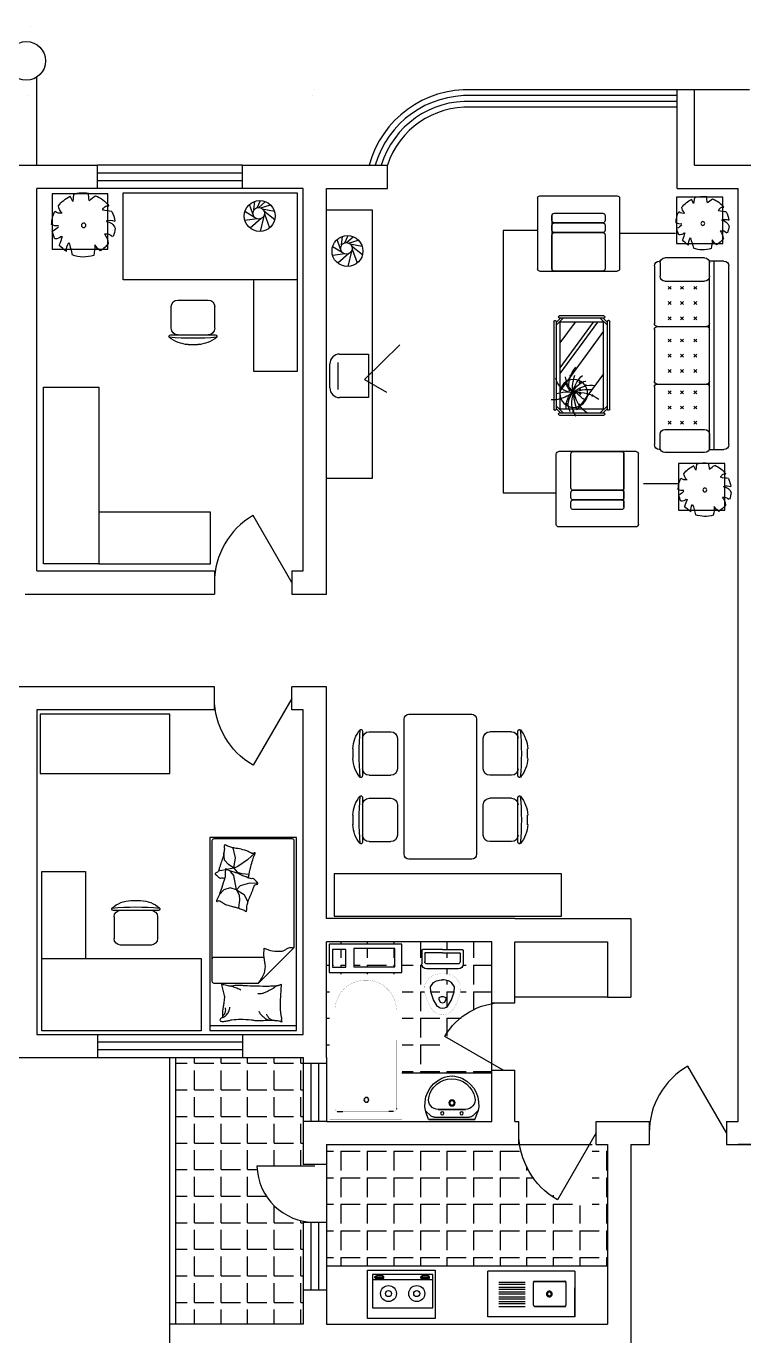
# Model space of a CAD drawing. Header units: millimetres. Extents: x 1155 to 52400, y 456 to 37454.
# Drawn here: x 8967 to 16395, y 23736 to 37295 of the extents above; entities that cross this region are included whole.
import ezdxf
from ezdxf.enums import TextEntityAlignment as Align

# ---------------------------------------------------------------- set-up
doc = ezdxf.new("R2010")
doc.units = ezdxf.units.MM
doc.linetypes.add('HIDDEN', pattern=[7.5, 5, -2.5])
for name, color, linetype in [('PUB_WINDW', 7, 'Continuous'), ('TOTHER', 7, 'Continuous'), ('WALL', 255, 'Continuous'), ('WINDOW', 2, 'Continuous')]:
    doc.layers.add(name, color=color, linetype=linetype)
doc.styles.add('DIM_FONT', font='SIMPLEX', dxfattribs={"width": 0.8})
doc.styles.add('SIMPLEX', font='SIMPLEX.SHX')
doc.styles.get("Standard").update_dxf_attribs({"font": 'arial.ttf'})

# ---------------------------------------------------------------- blocks, each defined once
blk = doc.blocks.new('M_C56KIS')
for p, q in [((62, 318), (72, 242)), ((72, 242), (101, 299)), ((101, 299), (101, 299))]:
    blk.add_line(p, q)
blk.add_lwpolyline([(294, 325), (294, -275), (-306, -275), (-306, 325)], close=True)
blk.add_circle((-46, -16), 24.7)
for centre, radius, start, end in [((-46, -12), 340, 112.0103, 142.6392), ((-371, -22), 380, 45.9782, 58.5315), ((-666, 365), 570, 348.5728, 356.6649), ((-46, -12), 348, 72.0426, 98.475), ((-46, -12), 341, 37.2751, 64.8245), ((-402, 850), 718, 274.1465, 282.1238), ((-307, 139), 56.5, 8.941, 100.0107), ((82, 215), 145, 319.7203, 351.7151), ((-277, -88), 115, 97.3912, 159.6952), ((-332, -105), 143, 71.8009, 110.5991), ((-46, -12), 338, 154.3498, 173.0356), ((207, 198), 84.2, 254.8555, 310.96), ((-46, -12), 345, 0.5321, 25.5856), ((-46, -12), 342, 185.9236, 201.5277), ((-287, -214), 106, 81.8314, 131.8278), ((-119, -230), 194, 141.6582, 174.3093), ((1199, 167), 1058, 196.6397, 201.9099), ((262, -63), 99.6, 227.0454, 270.9651), ((241, 102), 125, 263.2775, 297.8128), ((333, 45), 131, 215.3868, 249.7411), ((-46, -12), 344, 334.0767, 348.9021), ((-46, -12), 333, 216.594, 237.4464), ((-456, -26), 353, 310.8536, 325.193), ((259, -243), 425, 177.9455, 193.2146), ((1320, -611), 1274, 161.2865, 167.5451), ((-13, -284), 151, 354.7323, 32.8544), ((-46, -12), 339, 302.6098, 320.6752), ((-46, -12), 346, 251.5307, 290.63)]:
    blk.add_arc(centre, radius, start, end)
at = {"style": 'DIM_FONT', "width": 0.8, "flags": 9}
for tag in ['XSIZE', 'YSIZE']:
    blk.add_attdef(tag, (0, 0), '', height=0.5, dxfattribs=at)
blk = doc.blocks.new('M_C36OAK')
for p, q in [((-447, 1650), (-447, 750)), ((3, 1650), (-447, 1650)), ((3, 750), (3, 1650)), ((-1199, 1247), (-739, 1247)), ((-1019, 1347), (-920, 1347)), ((-1194, 1180), (-1194, 955)), ((-744, 1180), (-744, 955)), ((-1127, 887), (-812, 887)), ((-1647, 750), (-1647, 0)), ((3, 750), (-1647, 750)), ((3, 0), (3, 750)), ((-1647, 0), (3, 0))]:
    blk.add_line(p, q)
for centre, radius, start, end in [((-1208, 1263), 10, 130.7265, 202.67), ((-1199, 1267), 20, 202.67, 270), ((-1009, 1032), 316, 91.7651, 130.7265), ((-969, -1431), 2713, 84.8023, 95.1977), ((-1127, 1180), 67.5, 90, 180), ((-929, 1032), 316, 49.2735, 88.2349), ((-812, 1180), 67.5, 0, 90), ((-739, 1267), 20, 270, 337.33), ((-730, 1263), 10, 337.33, 49.2735), ((-1127, 955), 67.5, 180, 270), ((-812, 955), 67.5, 270, 0)]:
    blk.add_arc(centre, radius, start, end)
at = {"width": 0.8, "flags": 9}
for tag in ['XSIZE', 'YSIZE']:
    blk.add_attdef(tag, (0, 0), '', height=0.5, dxfattribs=at)
blk = doc.blocks.new('M_C55HKH')
for p, q in [((0, -52), (900, -52)), ((26, -509), (26, -1968)), ((503, -489), (46, -489)), ((503, -489), (872, -858)), ((46, -761), (564, -761)), ((872, -1968), (872, -858)), ((299, -1273), (295, -1270)), ((307, -1352), (299, -1273)), ((305, -1407), (307, -1352)), ((357, -1410), (393, -1337)), ((393, -1337), (392, -1318)), ((146, -1456), (100, -1409)), ((211, -1478), (146, -1456)), ((278, -1459), (211, -1478)), ((278, -1459), (251, -1606)), ((278, -1459), (305, -1407)), ((278, -1459), (357, -1410)), ((317, -1498), (278, -1459)), ((251, -1606), (219, -1643)), ((412, -1527), (317, -1498)), ((333, -1628), (405, -1618)), ((495, -1523), (412, -1527)), ((163, -1664), (89, -1649)), ((196, -1718), (154, -1766)), ((249, -1682), (175, -1667)), ((249, -1682), (196, -1718)), ((219, -1643), (211, -1652)), ((249, -1682), (286, -1639)), ((249, -1682), (266, -1787)), ((292, -1700), (249, -1682)), ((286, -1639), (333, -1628)), ((391, -1769), (292, -1700)), ((154, -1766), (147, -1841)), ((266, -1787), (243, -1892)), ((469, -1839), (391, -1769)), ((46, -1988), (852, -1988))]:
    blk.add_line(p, q)
blk.add_lwpolyline([(0, -2000), (0, 0), (900, 0), (900, -2000)], close=True)
for points in [[(135, -134, -0.263368), (107, -115, -0.494818), (116, -96, -0.049225), (134, -94, -0.036831), (158, -96, -0.031893), (196, -104, 0.035782), (230, -111, 0.032941), (319, -117, 0.026564), (430, -111, 0.017905), (468, -106, -0.033397), (488, -104, -0.03204), (525, -104, 0.018442), (590, -107, 0.010837), (654, -107, 0.014624), (702, -104, 0.111249), (725, -96, -0.153708), (742, -92, -0.076444), (749, -94, -0.215512), (751, -96, -0.585858), (748, -99, 0.363489), (744, -102, 0.191716), (743, -113, -0.129675), (745, -130, -0.01735), (742, -147, 0.019326), (740, -162, 0.018818), (733, -230, 0.021828), (732, -289, 0.006204), (734, -323, 0.001963), (740, -430, 0.028341), (744, -466, -0.117014), (744, -475, -0.36606), (742, -476, -0.03973), (728, -473, -0.048309), (715, -468, 0.062981), (704, -464, 0.04058), (681, -461, 0.014345), (614, -458, 0.005484), (488, -459, 0.007153), (392, -462, 0.008762), (350, -465, -0.008153), (304, -468, -0.06251), (247, -463, 0.078669), (201, -461, 0.047825), (179, -466, -0.034494), (148, -473, -0.023571), (123, -476, -0.510228), (122, -475), (129, -445), (150, -363, 0.073041), (152, -343, 0.023305), (146, -282, 0.018299), (142, -259, -0.01097), (135, -221, -0.042281), (132, -187, -0.027201), (135, -133)], [(135, -134, -0.077379), (170, -159, -0.077379), (195, -194, -0.047525), (205, -218, -0.047525), (210, -244)], [(609, -107, 0.027842), (585, -118, 0.048685), (573, -126, 0.023666), (545, -150, 0.031223), (526, -171, 0.046801), (521, -179, 0.023191), (513, -196)], [(691, -102, 0.088153), (656, -105, 0.088153), (625, -120, 0.077547), (604, -142, 0.077547), (590, -169)], [(133, -150, -0.05369), (148, -163, -0.070312), (156, -175, -0.015448), (159, -183, -0.013244), (163, -194, -0.082127), (166, -212, -0.064164), (163, -235)], [(695, -462, 0.016108), (656, -436, 0.024599), (629, -421, 0.009477), (580, -397, 0.015937), (550, -385, 0.072521), (534, -381, 0.033339), (498, -381)], [(225, -460, 0.009729), (253, -451, 0.009729), (280, -441, 0.007971), (301, -432, 0.007971), (323, -423)], [(503, -489, -0.085272), (566, -599, -0.124044), (575, -686), (562, -782), (563, -854)], [(563, -854, -0.027362), (602, -838, -0.040834), (629, -830, -0.038441), (717, -821, -0.076528), (761, -826, -0.103649), (788, -840, 0.093398), (818, -857, 0.072727), (841, -861, 0.052315), (872, -858)], [(400, -1581, 0.025626), (402, -1591, 0.0108), (426, -1697, 0.00456), (445, -1769, 0.01125), (454, -1797, 0.069394), (462, -1813, -0.079756), (468, -1827, -0.106399), (469, -1839, -0.328642), (466, -1842, -0.299547), (461, -1840, 0.189917), (454, -1835, 0.033518), (446, -1833, 0.075627), (442, -1833, 0.053489), (436, -1835, 0.017838), (418, -1843, 0.038394), (397, -1855, -0.059529), (384, -1862, -0.035943), (362, -1869, -0.011245), (291, -1884, -0.006203), (259, -1889, 0.010783), (241, -1893, 0.019485), (230, -1895, 0.005062), (188, -1908, 0.101392), (167, -1919, -0.223768), (156, -1922, -0.25558), (153, -1920, -0.081563), (150, -1907, -0.071805), (151, -1893, 0.069985), (152, -1879, 0.03546), (145, -1831, 0.029432), (130, -1774, 0.001554), (121, -1746, -0.00152), (112, -1718, -0.004735), (102, -1689, 0.00382), (91, -1653, 0.296001), (66, -1634, -0.649774), (61, -1616, -0.02319), (65, -1613, 0.0288), (68, -1610, 0.005727), (73, -1605, -0.004358), (80, -1599, -0.027528), (94, -1586, -0.046214), (104, -1580, -0.194121), (117, -1579, 0.133719), (137, -1580, 0.005779), (155, -1575, 0.008882)]]:
    blk.add_lwpolyline(points, format="xyb")
blk.add_lwpolyline([(345, -1251, 0.101392), (366, -1238, -0.223768), (377, -1234, -0.25558), (380, -1236, -0.081563), (384, -1249, -0.071805), (384, -1263, 0.069985), (384, -1277, 0.03546), (394, -1324, 0.029432), (414, -1380, 0.001554), (425, -1407, -0.00152), (437, -1434, -0.004735), (448, -1462, 0.00382), (462, -1497, 0.296001), (488, -1515, -0.649774), (495, -1532, -0.02319), (491, -1536, 0.0288), (488, -1539, 0.005727), (484, -1544, -0.004358), (478, -1551, -0.027528), (464, -1564, -0.046214), (455, -1571, -0.194121), (442, -1573, 0.133719), (422, -1574, 0.011505), (387, -1586, 0.008882), (343, -1604, 0.012426), (286, -1629, -0.033612), (264, -1637), (218, -1652), (182, -1663, 0.224341), (170, -1674, -0.722772), (163, -1673, -0.103513), (163, -1670, 0.053465), (163, -1664, 0.030109), (161, -1646, -0.031436), (159, -1628, -0.05324), (160, -1616, 0.05518), (161, -1604, 0.056271), (157, -1583, 0.0108), (124, -1480, 0.00456), (100, -1409, 0.01125), (89, -1381, 0.069394), (80, -1366, -0.079756), (73, -1353, -0.106399), (71, -1341, -0.328642), (74, -1338, -0.299547), (79, -1340, 0.189917), (86, -1344, 0.033518), (94, -1345, 0.075627), (98, -1345, 0.053489), (104, -1343, 0.017838), (122, -1333, 0.038394), (141, -1319, -0.059529), (154, -1311, -0.035943), (175, -1303, -0.011245), (245, -1283, -0.006203), (276, -1275, 0.010783), (295, -1270, 0.019485), (305, -1266, 0.005062)], format="xyb", close=True)
for centre, start, end in [((46, -509), 90, 180), ((46, -741), 180, 270), ((46, -1968), 180, 270), ((852, -1968), 270, 0)]:
    blk.add_arc(centre, 20, start, end)
at = {"style": 'DIM_FONT', "width": 0.8, "flags": 9}
for tag in ['XSIZE', 'YSIZE']:
    blk.add_attdef(tag, (0, 0), '', height=0.5, dxfattribs=at)
blk = doc.blocks.new('M_E19')
for p, q in [((-323, -113), (-323, -456)), ((299, -113), (-323, -113)), ((299, -456), (299, -113)), ((-323, -400), (299, -400)), ((-323, -456), (299, -456)), ((-291, -422), (-291, -434)), ((-216, -432), (-280, -432)), ((-280, -432), (-280, -448)), ((-280, -448), (-216, -448)), ((-216, -448), (-216, -432)), ((-199, -423), (-199, -434)), ((182, -422), (182, -434)), ((193, -432), (193, -448)), ((257, -432), (193, -432)), ((193, -448), (257, -448)), ((257, -448), (257, -432)), ((274, -423), (274, -434))]:
    blk.add_line(p, q)
for points in [[(-199, -423, 0.259034), (-201, -420, 0.076276), (-213, -415, 0.036515), (-226, -412, 0.026615), (-245, -411, 0.026615), (-264, -412, 0.036515), (-277, -415, 0.076276), (-289, -420, 0.259034), (-291, -423, 0.078462), (-291, -424, 0.056762)], [(-199, -434, 0.259034), (-201, -430, 0.076276), (-213, -425, 0.036515), (-226, -423, 0.026615), (-245, -422, 0.026615), (-264, -423, 0.036515), (-277, -425, 0.076276), (-289, -430, 0.259034), (-291, -434, 0.259034), (-289, -437, 0.056762), (-280, -441, 0.036515)], [(-216, -443, 0.008736), (-213, -442, 0.076276), (-201, -437, 0.259034), (-199, -434, 0.259034)], [(274, -423, 0.259034), (272, -420, 0.076276), (260, -415, 0.036515), (247, -412, 0.026615), (228, -411, 0.026615), (209, -412, 0.036515), (196, -415, 0.076276), (184, -420, 0.259034), (182, -423, 0.078462), (182, -424, 0.056762)], [(274, -434, 0.259034), (272, -430, 0.076276), (260, -425, 0.036515), (247, -423, 0.026615), (228, -422, 0.026615), (209, -423, 0.036515), (196, -425, 0.076276), (184, -430, 0.259034), (182, -434, 0.259034), (184, -437, 0.056762), (193, -441, 0.036515)], [(257, -443, 0.008736), (260, -442, 0.076276), (272, -437, 0.259034), (274, -434, 0.259034)]]:
    blk.add_lwpolyline(points, format="xyb")
at = {"layer": 'TOTHER', "linetype": 'Continuous'}
for p, q in [((-350, 0), (350, 0)), ((-350, -500), (-350, 0)), ((350, 0), (350, -500)), ((350, -500), (-350, -500))]:
    blk.add_line(p, q, dxfattribs=at)
for centre, radius in [((-158, -259), 82.5), ((-158, -259), 31.6), ((134, -259), 82.5), ((134, -259), 31.6)]:
    blk.add_circle(centre, radius, dxfattribs=at)
at = {"width": 0.8, "flags": 9}
for tag in ['XSIZE', 'YSIZE']:
    blk.add_attdef(tag, (0, 0), '', height=0.5, dxfattribs=at)
blk = doc.blocks.new('M_A2ZXL')
blk.add_line((-0.472, 0), (-0.472, -1))
blk.add_arc((-0.5, 0), 1, 271.6231, 0)
blk = doc.blocks.new('_WBLK')
for p, q in [((-0.5, 0.5), (0.5, 0.5)), ((0.5, 0.1667), (-0.5, 0.1667)), ((0.5, -0.1667), (-0.5, -0.1667)), ((-0.5, -0.5), (0.5, -0.5))]:
    blk.add_line(p, q)
at = {"style": 'SIMPLEX', "flags": 9}
blk.add_attdef('A', text='', height=1, dxfattribs=at).set_placement((0, 1.5), align=Align.MIDDLE)
blk = doc.blocks.new('M_E4')
for p, q in [((670, -80), (670, -137)), ((670, -86), (670, -97)), ((670, -663), (670, -614))]:
    blk.add_line(p, q)
at = {"const_width": 1.5}
for points in [[(-750, -750), (-750, 0)], [(-750, 0), (750, 0)], [(750, 0), (750, -750)], [(608, -56), (640, -56)], [(670, -90), (670, -656)], [(670, -663), (670, -655)], [(750, -750), (-750, -750)]]:
    blk.add_lwpolyline(points, dxfattribs=at)
for points in [[(-399, -56, 0.930688), (-388, -693, 0.930688)], [(670, -86, 0.414214), (640, -56, 0.414214)], [(670, -90, 0.041784), (670, -85, 0.412615)], [(640, -693, 0.414214), (670, -663, 0.414214)]]:
    blk.add_lwpolyline(points, format="xyb", dxfattribs=at)
at = {"const_width": 1.5, "flags": 128}
for points in [[(-399, -56), (608, -56)], [(-399, -694), (645, -692)]]:
    blk.add_lwpolyline(points, dxfattribs=at)
for radius in [25, 23]:
    blk.add_circle((550, -381), radius)
blk.add_arc((640, -663), 30, 270, 280.176)
at = {"width": 0.8, "flags": 9}
for tag in ['XSIZE', 'YSIZE']:
    blk.add_attdef(tag, (0, 0), '', height=0.5, dxfattribs=at)
blk = doc.blocks.new('_DBLK')
blk.add_line((-0.5, 0), (0, -0.866))
blk.add_arc((-0.5, 0), 1, 300, 0)
at = {"style": 'SIMPLEX', "flags": 9}
blk.add_attdef('A', text='', height=1, dxfattribs=at).set_placement((0, 1.5), align=Align.MIDDLE)
blk = doc.blocks.new('M_E6')
for p, q in [((240, 0), (-240, 0)), ((-237, 0), (239, 0)), ((240, 0), (270, -79)), ((-213, -36), (-271, -91)), ((-240, 0), (-270, -79)), ((-179, -23), (181, -23)), ((141, -105), (-141, -105)), ((-141, -105), (141, -105)), ((217, -37), (274, -95))]:
    blk.add_line(p, q)
for centre, radius in [((-99, -65), 16.3), ((101, -65), 16.3), ((2, -172), 31.6), ((2, -172), 23)]:
    blk.add_circle(centre, radius)
for centre, radius, start, end in [((28, -152), 307, 166.1751, 244.7296), ((-141, -205), 100, 90, 190.5602), ((-179, -73), 50, 90, 133.181), ((-28, -152), 307, 297.0639, 13.8249), ((141, -205), 100, 349.4398, 90), ((181, -73), 50, 44.5607, 90), ((0, -179), 243, 190.5602, 349.4398), ((0, -201), 250, 245.8071, 296.4628), ((28, -152), 307, 266.589, 266.5936)]:
    blk.add_arc(centre, radius, start, end)
at = {"width": 0.8, "flags": 9}
for tag in ['XSIZE', 'YSIZE']:
    blk.add_attdef(tag, (0, 0), '', height=0.5, dxfattribs=at)
blk = doc.blocks.new('M_E16')
for p, q in [((-359, -351), (-359, -119)), ((-347, -107), (-34, -107)), ((-22, -119), (-22, -351)), ((63, -103), (336, -103)), ((63, -132), (336, -132)), ((63, -153), (336, -153)), ((63, -182), (336, -182)), ((63, -203), (336, -203)), ((63, -232), (336, -232)), ((63, -253), (336, -253)), ((-34, -363), (-347, -363)), ((63, -282), (336, -282)), ((63, -303), (336, -303)), ((63, -332), (336, -332)), ((63, -353), (336, -353))]:
    blk.add_line(p, q)
for points, const_width in [([(-353, -95), (-370, -113)], 1.91), ([(-370, -357), (-370, -113)], 2), ([(-353, -95), (-28, -95)], 1.8), ([(-10, -113), (-28, -95)], 1.91), ([(-10, -113), (-10, -357)], 2), ([(-370, -357), (-353, -375)], 1.91), ([(-28, -375), (-353, -375)], 1.8), ([(-28, -375), (-10, -357)], 1.91)]:
    blk.add_lwpolyline(points, dxfattribs=dict(const_width=const_width))
for points in [[(-347, -107), (-351, -108), (-354, -110), (-357, -113), (-358, -117), (-359, -119)], [(-22, -119), (-23, -115), (-25, -111), (-28, -109), (-32, -107), (-34, -107)], [(-216, -235), (-215, -245), (-209, -255), (-202, -261), (-192, -265), (-182, -265), (-172, -261), (-164, -255), (-159, -245), (-157, -235), (-159, -225), (-164, -215), (-172, -209), (-182, -205), (-192, -205), (-202, -209), (-209, -215), (-215, -225), (-216, -235)], [(-206, -235), (-205, -242), (-201, -248), (-196, -252), (-190, -254), (-183, -254), (-177, -252), (-172, -248), (-169, -242), (-168, -235), (-169, -228), (-172, -222), (-177, -218), (-183, -215), (-190, -215), (-196, -218), (-201, -222), (-205, -228), (-206, -235)], [(-359, -351), (-358, -355), (-356, -358), (-353, -361), (-349, -363), (-347, -363)], [(-34, -363), (-30, -362), (-26, -360), (-24, -357), (-22, -353), (-22, -351)]]:
    blk.add_lwpolyline(points)
at = {"layer": 'TOTHER', "linetype": 'Continuous'}
for p, q in [((-450, 0), (450, 0)), ((-450, -471), (-450, 0)), ((450, 0), (450, -471)), ((-450, -471), (450, -471))]:
    blk.add_line(p, q, dxfattribs=at)
at = {"layer": 'TOTHER', "linetype": 'HIDDEN'}
blk.add_line((-450, 0), (-450, -300), dxfattribs=at)
at = {"width": 0.8, "flags": 9}
for tag in ['XSIZE', 'YSIZE']:
    blk.add_attdef(tag, (0, 0), '', height=0.5, dxfattribs=at)
blk = doc.blocks.new('M_E7')
for p, q in [((-201, 62), (-201, -265)), ((-10, 112), (-151, 112)), ((-150, 61), (-150, -264)), ((-41, 81), (-130, 81)), ((-36, -102), (-36, 76)), ((0, -102), (0, 102)), ((-36, -102), (-36, -279)), ((0, -102), (0, -305)), ((-10, -315), (-151, -315)), ((-41, -284), (-130, -284))]:
    blk.add_line(p, q)
at = {"const_width": 1}
for points in [[(-651, -24), (-637, -1), (-550, 51), (-451, 83), (-371, 88), (-294, 37), (-262, -18), (-252, -84), (-252, -102)], [(-651, -180), (-637, -202), (-550, -254), (-451, -287), (-371, -292), (-294, -240), (-262, -186), (-252, -119), (-252, -102)]]:
    blk.add_lwpolyline(points, dxfattribs=at)
for points in [[(-597, -59), (-590, -49), (-523, -9), (-438, 19), (-389, 22), (-343, -9), (-325, -40), (-317, -89), (-317, -102)], [(-596, -145), (-590, -154), (-523, -194), (-438, -222), (-389, -225), (-343, -194), (-325, -164), (-317, -114), (-317, -102)]]:
    blk.add_lwpolyline(points)
blk.add_lwpolyline([(-644, -15, 0.39866), (-643, -191, 0.39866)], format="xyb", dxfattribs=at)
for centre, radius, start, end in [((-151, 62), 50, 90, 180), ((-130, 61), 20, 90, 180), ((-41, 76), 5, 0, 90), ((-10, 102), 10, 0, 90), ((-551, -102), 62.6, 137.0381, 223.979), ((-511, -114), 47.8, 77.2641, 164.6652), ((-511, -89), 47.8, 195.3348, 282.7359), ((-541, -103), 54.1, 1.1332, 40.3816), ((-541, -101), 54.1, 319.6184, 358.8668), ((-151, -265), 50, 180, 270), ((-130, -264), 20, 180, 270), ((-41, -279), 5, 270, 0), ((-10, -305), 10, 270, 0)]:
    blk.add_arc(centre, radius, start, end)
at = {"width": 0.8, "flags": 9}
for tag in ['XSIZE', 'YSIZE']:
    blk.add_attdef(tag, (0, 0), '', height=0.5, dxfattribs=at)
blk = doc.blocks.new('M_C46QQU')
for p, q in [((-975, 711), (-975, 720)), ((-958, 711), (-818, 711)), ((-925, 770), (-327, 770)), ((-298, 740), (-298, 230)), ((-269, 770), (269, 770)), ((298, 740), (298, 230)), ((327, 770), (925, 770)), ((958, 711), (818, 711)), ((975, 711), (975, 720)), ((-1008, 250), (-1008, 661)), ((-768, 661), (-768, 250)), ((-713, 627), (-683, 597)), ((-683, 627), (-713, 597)), ((-556, 627), (-526, 597)), ((-526, 627), (-556, 597)), ((-398, 627), (-368, 597)), ((-368, 627), (-398, 597)), ((-138, 627), (-168, 597)), ((-168, 627), (-138, 597)), ((20, 627), (-11, 597)), ((-11, 627), (20, 597)), ((177, 627), (147, 597)), ((147, 627), (177, 597)), ((368, 627), (398, 597)), ((398, 627), (368, 597)), ((526, 627), (556, 597)), ((556, 627), (526, 597)), ((683, 627), (713, 597)), ((713, 627), (683, 597)), ((768, 661), (768, 250)), ((1008, 250), (1008, 661)), ((-713, 500), (-683, 469)), ((-683, 500), (-713, 469)), ((-556, 500), (-526, 469)), ((-526, 500), (-556, 469)), ((-398, 500), (-368, 469)), ((-368, 500), (-398, 469)), ((-138, 500), (-168, 469)), ((-168, 500), (-138, 469)), ((20, 500), (-11, 469)), ((-11, 500), (20, 469)), ((177, 500), (147, 469)), ((147, 500), (177, 469)), ((368, 500), (398, 469)), ((398, 500), (368, 469)), ((526, 500), (556, 469)), ((556, 500), (526, 469)), ((683, 500), (713, 469)), ((713, 500), (683, 469)), ((-713, 363), (-683, 332)), ((-683, 363), (-713, 332)), ((-526, 363), (-556, 332)), ((-556, 363), (-526, 332)), ((-398, 363), (-368, 332)), ((-368, 363), (-398, 332)), ((-138, 363), (-168, 332)), ((-168, 363), (-138, 332)), ((-11, 363), (20, 332)), ((20, 363), (-11, 332)), ((177, 363), (147, 332)), ((147, 363), (177, 332)), ((368, 363), (398, 332)), ((398, 363), (368, 332)), ((556, 363), (526, 332)), ((526, 363), (556, 332)), ((683, 363), (713, 332)), ((713, 363), (683, 332)), ((-975, 50), (-975, 203)), ((975, 200), (-975, 200)), ((975, 150), (-975, 150)), ((-818, 200), (-958, 200)), ((818, 200), (958, 200)), ((975, 200), (975, 50)), ((925, 0), (-925, 0))]:
    blk.add_line(p, q)
for centre, radius, start, end in [((-958, 661), 50, 90, 180), ((-925, 720), 50, 90, 180), ((-818, 661), 50, 0, 90), ((-328, 740), 30, 360, 90), ((-268, 740), 30, 90, 180), ((268, 740), 30, 0, 90), ((328, 740), 30, 90, 180), ((818, 661), 50, 90, 180), ((925, 720), 50, 360, 90), ((958, 661), 50, 0, 90), ((-958, 250), 50, 180, 270), ((-818, 250), 50, 270, 0), ((-328, 230), 30, 270, 0), ((-268, 230), 30, 180, 270), ((268, 230), 30, 270, 360), ((328, 230), 30, 180, 270), ((818, 250), 50, 180, 270), ((958, 250), 50, 270, 0), ((-925, 50), 50, 180, 270), ((925, 50), 50, 270, 0)]:
    blk.add_arc(centre, radius, start, end)
at = {"style": 'DIM_FONT', "width": 0.8, "flags": 9}
for tag in ['XSIZE', 'YSIZE']:
    blk.add_attdef(tag, (0, 0), '', height=0.5, dxfattribs=at)
blk = doc.blocks.new('M_C25MYD')
for p, q in [((-569, 821), (-109, 821)), ((-389, 921), (-290, 921)), ((117, 821), (577, 821)), ((298, 921), (397, 921)), ((-564, 754), (-564, 529)), ((-114, 754), (-114, 529)), ((122, 754), (122, 529)), ((572, 754), (572, 529)), ((-497, 461), (-182, 461)), ((190, 461), (505, 461)), ((-746, 342), (-746, -308)), ((704, 392), (-696, 392)), ((754, -308), (754, 342)), ((-696, -358), (704, -358)), ((-564, -720), (-564, -495)), ((-182, -427), (-497, -427)), ((-114, -720), (-114, -495)), ((122, -720), (122, -495)), ((505, -427), (190, -427)), ((572, -720), (572, -495)), ((-109, -787), (-569, -787)), ((577, -787), (117, -787)), ((-290, -887), (-389, -887)), ((397, -887), (298, -887))]:
    blk.add_line(p, q)
for centre, radius, start, end in [((-579, 837), 10, 130.7265, 202.67), ((-569, 841), 20, 202.67, 270), ((-379, 606), 316, 91.7651, 130.7265), ((-339, -1857), 2713, 84.8023, 95.1977), ((-497, 754), 67.5, 90, 180), ((-300, 606), 316, 49.2735, 88.2349), ((-182, 754), 67.5, 0, 90), ((-109, 841), 20, 270, 337.33), ((-100, 837), 10, 337.33, 49.2735), ((108, 837), 10, 130.7265, 202.67), ((117, 841), 20, 202.67, 270), ((307, 606), 316, 91.7651, 130.7265), ((347, -1857), 2713, 84.8023, 95.1977), ((190, 754), 67.5, 90, 180), ((387, 606), 316, 49.2735, 88.2349), ((505, 754), 67.5, 0, 90), ((577, 841), 20, 270, 337.33), ((587, 837), 10, 337.33, 49.2735), ((-497, 529), 67.5, 180, 270), ((-182, 529), 67.5, 270, 0), ((190, 529), 67.5, 180, 270), ((505, 529), 67.5, 270, 0), ((-696, 342), 50, 90, 180), ((704, 342), 50, 0, 90), ((-696, -308), 50, 180, 270), ((704, -308), 50, 270, 0), ((-497, -495), 67.5, 90, 180), ((-182, -495), 67.5, 0, 90), ((190, -495), 67.5, 90, 180), ((505, -495), 67.5, 0, 90), ((-579, -803), 10, 157.33, 229.2735), ((-569, -807), 20, 90, 157.33), ((-379, -572), 316, 229.2735, 268.2349), ((-339, 1890), 2713, 264.8023, 275.1977), ((-497, -720), 67.5, 180, 270), ((-300, -572), 316, 271.7651, 310.7265), ((-182, -720), 67.5, 270, 0), ((-109, -807), 20, 22.67, 90), ((-100, -803), 10, 310.7265, 22.67), ((108, -803), 10, 157.33, 229.2735), ((117, -807), 20, 90, 157.33), ((307, -572), 316, 229.2735, 268.2349), ((347, 1890), 2713, 264.8023, 275.1977), ((190, -720), 67.5, 180, 270), ((387, -572), 316, 271.7651, 310.7265), ((505, -720), 67.5, 270, 0), ((577, -807), 20, 22.67, 90), ((587, -803), 10, 310.7265, 22.67)]:
    blk.add_arc(centre, radius, start, end)
at = {"width": 0.8, "flags": 9}
for tag in ['XSIZE', 'YSIZE']:
    blk.add_attdef(tag, (0, 0), '', height=0.5, dxfattribs=at)
blk = doc.blocks.new('M_C33SQR')
for p, q in [((-433, 755), (-433, 25)), ((392, 780), (-408, 780)), ((417, 755), (417, 25)), ((242, 600), (-258, 600)), ((267, 575), (267, 0)), ((392, 0), (-408, 0))]:
    blk.add_line(p, q)
for points in [[(242, 600), (-258, 600, 0.414214), (-283, 575), (-283, 525, 0.414214), (-258, 500), (242, 500, 0.414214), (267, 525), (267, 575, 0.414214)], [(242, 500), (-258, 500, 0.414214), (-283, 475), (-283, 425, 0.414214), (-258, 400), (242, 400, 0.414214), (267, 425), (267, 475, 0.414214)], [(242, 400), (-258, 400, 0.414214), (-283, 375), (-283, 25, 0.414214), (-258, 0), (242, 0, 0.414214), (267, 25), (267, 375, 0.414214)]]:
    blk.add_lwpolyline(points, format="xyb", close=True)
for centre, start, end in [((-408, 755), 90, 180), ((392, 755), 0, 90), ((242, 575), 0, 90), ((-408, 25), 180, 270), ((392, 25), 270, 0)]:
    blk.add_arc(centre, 25, start, end)
at = {"width": 0.8, "flags": 9}
for tag in ['XSIZE', 'YSIZE']:
    blk.add_attdef(tag, (0, 0), '', height=0.5, dxfattribs=at)
blk = doc.blocks.new('M_C5')
for p, q in [((-60, 63), (-50, 152)), ((-28, 86), (7, 160)), ((-9, 88), (59, 149)), ((-54, -14), (-154, 45)), ((-71, 21), (-106, 120)), ((12, 83), (112, 114)), ((26, 75), (152, 50)), ((42, 53), (156, -35)), ((48, 21), (102, -123)), ((-26, -30), (-153, -47)), ((14, -26), (-99, -126)), ((41, -2), (5, -160))]:
    blk.add_line(p, q)
for centre, radius in [((0, 0), 160), ((-11, 28), 60)]:
    blk.add_circle(centre, radius)
at = {"width": 0.8, "flags": 9}
for tag in ['XSIZE', 'YSIZE']:
    blk.add_attdef(tag, (0, 0), '', height=0.5, dxfattribs=at)
blk = doc.blocks.new('M_C37IPN')
for p, q in [((0, 1850), (-450, 1850)), ((-450, 1850), (-450, 900)), ((0, 900), (0, 1850)), ((-1128, 1570), (-1029, 1570)), ((-1309, 1470), (-849, 1470)), ((-1304, 1402), (-1304, 1177)), ((-854, 1402), (-854, 1177)), ((-1236, 1110), (-921, 1110)), ((-1800, 900), (-1800, 0)), ((0, 900), (-1800, 900)), ((0, 0), (0, 900)), ((-1800, 0), (0, 0))]:
    blk.add_line(p, q)
for centre, radius, start, end in [((-1318, 1486), 10, 130.7265, 202.67), ((-1119, 1254), 316, 91.7651, 130.7265), ((-1079, -1208), 2713, 84.8023, 95.1977), ((-1039, 1254), 316, 49.2735, 88.2349), ((-840, 1486), 10, 337.33, 49.2735), ((-1309, 1490), 20, 202.67, 270), ((-1236, 1402), 67.5, 90, 180), ((-921, 1402), 67.5, 0, 90), ((-849, 1490), 20, 270, 337.33), ((-1236, 1177), 67.5, 180, 270), ((-921, 1177), 67.5, 270, 0)]:
    blk.add_arc(centre, radius, start, end)
at = {"width": 0.8, "flags": 9}
for tag in ['XSIZE', 'YSIZE']:
    blk.add_attdef(tag, (0, 0), '', height=0.5, dxfattribs=at)
blk = doc.blocks.new('M_C4')
for p, q in [((0, -150), (0, 150)), ((363, 169), (84, 169)), ((100, 250), (350, 250)), ((450, 150), (450, -150)), ((187, -107), (57, -336)), ((187, -107), (547, -475)), ((450, -150), (0, -150))]:
    blk.add_line(p, q)
for centre, start, end in [((100, 150), 90, 180), ((350, 150), 0, 90)]:
    blk.add_arc(centre, 100, start, end)
at = {"flags": 9}
for tag in ['XSIZE', 'YSIZE']:
    blk.add_attdef(tag, (0, 0), '', height=0.5, dxfattribs=at)
at = {"width": 0.8, "flags": 9}
for tag in ['YSIZE', 'XSIZE', 'XSIZE', 'YSIZE']:
    blk.add_attdef(tag, (225, -150), '', height=0.5, dxfattribs=at)
blk = doc.blocks.new('M_C57NTX')
for p, q in [((-446, 283), (-446, 278)), ((-436, 293), (473, 293)), ((483, 283), (483, 278)), ((-496, -226), (-496, 233)), ((-486, 243), (-481, 243)), ((-427, 268), (-471, 224)), ((-399, 268), (-471, 196)), ((-471, -226), (-471, 233)), ((-436, 268), (473, 268)), ((-431, 72), (-217, 228)), ((-431, -116), (43, 228)), ((-431, -159), (102, 228)), ((-336, -222), (283, 228)), ((436, 268), (509, 196)), ((465, 268), (509, 224)), ((509, 233), (509, -226)), ((524, 243), (519, 243)), ((534, 233), (534, -226)), ((106, -222), (469, 42)), ((-486, -236), (-481, -236)), ((-399, -262), (-471, -189)), ((-427, -262), (-471, -218)), ((473, -262), (-436, -262)), ((436, -262), (509, -189)), ((465, -262), (509, -218)), ((524, -236), (519, -236)), ((-446, -277), (-446, -272)), ((473, -287), (-436, -287)), ((483, -277), (483, -272))]:
    blk.add_line(p, q)
blk.add_lwpolyline([(-431, -222), (-431, 228), (469, 228), (469, -222)], close=True)
at = {"const_width": 12}
for points in [[(225, 150, 1), (237, 150, 1)], [(253, 126, 1), (265, 126, 1)], [(409, 163, 1), (421, 163, 1)], [(123, 120, 1), (135, 120, 1)], [(189, 24, 1), (201, 24, 1)], [(264, 18, 1), (276, 18, 1)], [(277, 84, 1), (289, 84, 1)], [(288, 107, 1), (300, 107, 1)], [(294, 93, 1), (306, 93, 1)], [(297, 74, 1), (309, 74, 1)], [(305, 18, 1), (317, 18, 1)], [(308, 87, 1), (320, 87, 1)], [(418, 27, 1), (430, 27, 1)], [(486, 90, 1), (498, 90, 1)], [(220, -38, 1), (232, -38, 1)], [(324, -108, 1), (336, -108, 1)]]:
    blk.add_lwpolyline(points, format="xyb", close=True, dxfattribs=at)
blk.add_circle((308, 86), 144)
for centre, radius, start, end in [((-436, 283), 10, 90, 180), ((-436, 278), 10, 180, 270), ((109, 83), 193, 6.9904, 78.0284), ((156, 293), 219, 342.9456, 6.4814), ((473, 283), 10, 0, 90), ((473, 278), 10, 270, 0), ((-486, 233), 10, 90, 180), ((-481, 233), 10, 0, 90), ((110, -88), 259, 48.7581, 83.8624), ((176, 42), 126, 28.8901, 78.4579), ((781, 125), 490, 163.8561, 179.1105), ((-395, 504), 810, 328.9873, 340.361), ((421, -27), 169, 62.9909, 135.9102), ((448, -69), 233, 85.8741, 126.9558), ((519, 233), 10, 90, 180), ((524, 233), 10, 0, 90), ((228, -157), 293, 78.5516, 130.9815), ((280, -402), 502, 88.3286, 108.729), ((344, -194), 291, 103.0452, 139.7766), ((364, -84), 190, 114.0956, 166.2953), ((482, -98), 260, 134.4861, 189.3762), ((613, -62), 346, 155.0888, 185.9637), ((267, -555), 642, 70.5249, 87.8244), ((624, 28), 325, 171.2496, 218.2333), ((404, -128), 234, 53.3231, 115.7633), ((-1013, -1156), 1790, 39.0488, 42.6799), ((269, -208), 287, 31.315, 82.1378), ((-486, -226), 10, 180, 270), ((-481, -226), 10, 270, 0), ((-436, -272), 10, 90, 180), ((473, -272), 10, 0, 90), ((519, -226), 10, 180, 270), ((524, -226), 10, 270, 0), ((-436, -277), 10, 180, 270), ((473, -277), 10, 270, 0)]:
    blk.add_arc(centre, radius, start, end)
at = {"style": 'DIM_FONT', "width": 0.8, "flags": 9}
for tag in ['XSIZE', 'YSIZE']:
    blk.add_attdef(tag, (0, 0), '', height=0.5, dxfattribs=at)
blk = doc.blocks.new('1T4F30')
h = blk.add_hatch()
h.set_pattern_fill('ANGLE', color=256, scale=1000, style=0)
h.set_pattern_definition([(0, (-52128.37, 4472.77), (0, -275), [200, -75]), (270, (-52128.37, 4472.77), (-275, -2e-14), [200, -75])])
h.paths.add_polyline_path([(-43111, -11011), (-43102, -11011, -0.3685), (-42351, -10371), (-42351, -11011), (-42311, -11011), (-42191, -11011), (-42191, -9751), (-45101, -9751), (-45101, -10198), (-45101, -10798), (-45101, -11011)])
h.paths.add_polyline_path([(-42191, -8311), (-42191, -7051), (-42311, -7051), (-42311, -6931), (-42351, -6931), (-42351, -7691, -0.3685), (-43102, -7051), (-43111, -7051), (-43151, -7051), (-45101, -7051), (-45101, -7257), (-45101, -7857), (-45101, -8311)])
h.paths.add_polyline_path([(-43900, -6031, -0.270985), (-43391, -5593), (-43391, -5582), (-43391, -4951), (-45101, -4951), (-45101, -6031), (-45069, -6031), (-45069, -5288), (-44319, -5288), (-44319, -6031)])
h.paths.add_polyline_path([(-43984, -5677), (-44001, -5666), (-44053, -5580), (-44085, -5480), (-44091, -5401), (-44039, -5324), (-43984, -5292), (-43918, -5281), (-43900, -5281), (-43883, -5281), (-43816, -5292), (-43762, -5324), (-43710, -5401), (-43715, -5480), (-43748, -5580), (-43800, -5666), (-43819, -5678, -0.36575)], flags=16)
h.paths.add_polyline_path([(-43944, -5625), (-43953, -5620), (-43993, -5553), (-44021, -5468), (-44024, -5419), (-43993, -5372), (-43962, -5354), (-43913, -5347), (-43900, -5347), (-43888, -5347), (-43839, -5354), (-43808, -5372), (-43777, -5419), (-43780, -5468), (-43808, -5553), (-43848, -5620), (-43858, -5626, -0.39866)], flags=0)
h.paths.add_polyline_path([(-43900, -5586, -0.40099), (-43934, -5530, -0.172948), (-43900, -5517, -0.172948), (-43866, -5530, -0.40099)], flags=0)
h.paths.add_polyline_path([(-44064, -5231, -0.414214), (-44114, -5181), (-44114, -5040, -0.414214), (-44104, -5030), (-43900, -5030), (-43697, -5030, -0.414214), (-43687, -5040), (-43687, -5181, -0.414214), (-43737, -5231)], flags=16)
h.paths.add_polyline_path([(-44321, -5271), (-45072, -5271), (-45072, -4975), (-44321, -4975)], flags=16)
h.paths.add_polyline_path([(-44063, -5179, -0.414214), (-44083, -5159), (-44083, -5066), (-43900, -5066), (-43718, -5066), (-43718, -5159, -0.414214), (-43738, -5179)], flags=0)
h.paths.add_polyline_path([(-44395, -5211), (-44817, -5211), (-44817, -5021), (-44395, -5021)], flags=0)
h.paths.add_polyline_path([(-44900, -5215), (-45039, -5215), (-45039, -5030), (-44900, -5030)], flags=0)
h.paths.add_polyline_path([(-44319, -6031), (-44319, -6313), (-43391, -6313), (-43391, -6247), (-43936, -6247, -0.082897), (-43900, -6031)])
h = blk.add_hatch()
h.set_pattern_fill('ANGLE', color=256, scale=1000, style=0)
h.set_pattern_definition([(0, (-178766.93, -200318.15), (0, 275), [200, -75]), (90, (-178766.93, -200318.15), (-275, 2e-14), [200, -75])])
h.paths.add_polyline_path([(-45341, -7845, -0.348432), (-45821, -7274), (-45341, -7274), (-45341, -6811), (-45341, -6211), (-45341, -6151), (-45971, -6151), (-46661, -6151), (-46661, -8911), (-45341, -8911), (-45341, -8557)])
h.paths.add_polyline_path([(-45341, -9498), (-45341, -9151), (-46661, -9151), (-46661, -11011), (-46106, -11011), (-45506, -11011), (-45341, -11011), (-45341, -10781), (-45821, -10781, -0.348432), (-45341, -10210)])
h.paths.add_polyline_path([(-43391, -11939), (-43391, -11929), (-43391, -11251), (-43516, -11251), (-43516, -11918, -0.414214), (-43566, -11968), (-44156, -11968, -0.414214), (-44206, -11918), (-44206, -11251), (-45506, -11251), (-46106, -11251), (-46151, -11251), (-46151, -12811), (-44863, -12811), (-44863, -12446), (-44813, -12386), (-44353, -12386), (-44303, -12446), (-44303, -12811), (-43391, -12811), (-43391, -12729), (-43391, -12689), (-44031, -12689, -0.3685)])
h.paths.add_polyline_path([(-44799, -11935), (-44816, -11924), (-44868, -11837), (-44901, -11737), (-44906, -11658), (-44854, -11581), (-44800, -11549), (-44716, -11536), (-44632, -11549), (-44577, -11581), (-44526, -11658), (-44531, -11737), (-44563, -11837), (-44615, -11924), (-44634, -11936, -0.36575)], flags=16)
h.paths.add_polyline_path([(-44760, -11883), (-44768, -11877), (-44809, -11810), (-44836, -11725), (-44840, -11676), (-44809, -11630), (-44778, -11612), (-44716, -11602), (-44654, -11612), (-44623, -11630), (-44592, -11676), (-44595, -11725), (-44623, -11810), (-44663, -11877), (-44673, -11884, -0.39866)], flags=0)
h.paths.add_polyline_path([(-44716, -11844, -0.40099), (-44750, -11787, -0.172948), (-44716, -11774, -0.172948), (-44682, -11787, -0.40099)], flags=0)
h.paths.add_polyline_path([(-44879, -11488, -0.414214), (-44929, -11438), (-44929, -11287), (-44716, -11287), (-44502, -11287), (-44502, -11438, -0.414214), (-44552, -11488)], flags=16)
h.paths.add_polyline_path([(-45336, -12772), (-46086, -12772), (-46086, -11272), (-45336, -11272)], flags=16)
h.paths.add_polyline_path([(-44878, -11437, -0.414214), (-44898, -11417), (-44898, -11323), (-44716, -11323), (-44533, -11323), (-44533, -11417, -0.414214), (-44553, -11437)], flags=0)
h.paths.add_polyline_path([(-45996, -12692, -0.002696), (-45997, -12692, -0.00012), (-45997, -12692)], flags=0)
h.paths.add_polyline_path([(-45394, -12656, -0.088202), (-45394, -12667)], flags=0)
h.paths.add_polyline_path([(-45730, -12572, -1), (-45680, -12572, -1)], flags=0)
for p, q in [((-48101, 3089), (-48101, 4001)), ((-41471, 3869), (-43678, 3869)), ((-41471, 3809), (-43678, 3809)), ((-40721, 3869), (-41291, 3869)), ((-41471, 3749), (-43678, 3749)), ((-41471, 3689), (-43678, 3689)), ((-45104, 2627), (-44627, 2627)), ((-44627, 2627), (-44627, -154)), ((-43272, 2412), (-43272, -303)), ((-42919, 2412), (-43272, 2412)), ((-41488, 2383), (-42057, 2383)), ((-44627, -154), (-45104, -154)), ((-41818, -207), (-41464, -207)), ((-43272, -303), (-42735, -303)), ((-42191, -5524), (-43151, -5524)), ((-43391, -6313), (-43391, -5582)), ((-46721, -11011), (-46721, -6151)), ((-46661, -8911), (-46661, -6151)), ((-43391, -6313), (-44320, -6313)), ((-43111, -7051), (-42351, -7051)), ((-45101, -7257), (-45101, -7857)), ((-42191, -8311), (-45105, -8311))]:
    blk.add_line(p, q)
for points in [[(-48029, 791), (-47459, 791), (-47459, -1037), (-48029, -1037)], [(-47459, -1037), (-46303, -1037), (-46303, -503), (-47459, -503)], [(-48065, -3208), (-46722, -3208), (-46722, -2596), (-48065, -2596)], [(-45020, -4687), (-42669, -4687), (-42669, -4247), (-45020, -4247)], [(-45072, -5271), (-44321, -5271), (-44321, -4975), (-45072, -4975)], [(-45039, -5215), (-44900, -5215), (-44900, -5030), (-45039, -5030)], [(-44817, -5211), (-44395, -5211), (-44395, -5021), (-44817, -5021)]]:
    blk.add_lwpolyline(points, close=True)
blk.add_circle((-48209, 4169), 200)
for centre, radius, start, end in [((-48197, 3810), 0.5, 270, 314.2437), ((-48197, 3810), 0.5, 270, 314.2437), ((-48197, 3810), 0.5, 270, 314.2437), ((-48197, 3810), 0.5, 270, 314.2437), ((-45245, 3810), 0.5, 225.7563, 270), ((-45245, 3810), 0.5, 225.7563, 270), ((-45221, 3870), 0.5, 226.4024, 270), ((-43640, 2815), 1055, 87.5412, 164.9454), ((-43640, 2815), 995, 87.5412, 164.0138), ((-43640, 2815), 935, 87.5412, 162.9573), ((-43640, 2815), 875, 87.5412, 161.7487)]:
    blk.add_arc(centre, radius, start, end)
at = {"layer": 'WALL'}
for p, q in [((-41291, 3869), (-41471, 3869)), ((-41471, 3089), (-41471, 3869)), ((-41291, 3089), (-41291, 3869)), ((-48701, 3089), (-48101, 3089)), ((-48101, 3089), (-47471, 3089)), ((-47471, 2849), (-47471, 3089)), ((-45971, 3089), (-44471, 3089)), ((-45971, 2849), (-45971, 3089)), ((-44471, 2849), (-44471, 3089)), ((-41471, 2849), (-41471, 3089)), ((-41291, 3089), (-40151, 3089)), ((-47471, 2849), (-48101, 2849)), ((-48101, -1111), (-48101, 2849)), ((-45341, 2849), (-45971, 2849)), ((-45341, -1111), (-45341, 2849)), ((-45101, -1351), (-45101, 2849)), ((-45101, 2849), (-44471, 2849)), ((-41471, 2849), (-40841, 2849)), ((-40841, -6811), (-40841, 2849)), ((-40841, -6811), (-40841, 2849)), ((-48101, -1111), (-46261, -1111)), ((-46261, -1111), (-46261, -1351)), ((-45461, -1111), (-45461, -1351)), ((-45461, -1111), (-45341, -1111)), ((-48221, -1351), (-46261, -1351)), ((-45461, -1351), (-45101, -1351)), ((-46261, -2311), (-48341, -2311)), ((-46261, -2551), (-46261, -2311)), ((-45101, -2311), (-45461, -2311)), ((-45461, -2551), (-45461, -2311)), ((-45101, -4711), (-45101, -2311)), ((-46261, -2551), (-48101, -2551)), ((-48101, -2551), (-48101, -5911)), ((-45341, -2551), (-45461, -2551)), ((-45341, -5911), (-45341, -2551)), ((-43151, -4711), (-45101, -4711)), ((-43151, -4711), (-41952, -4711)), ((-41951, -4711), (-41951, -5524)), ((-43391, -4951), (-45101, -4951)), ((-45101, -6151), (-45101, -4951)), ((-43391, -5582), (-43391, -4951)), ((-43151, -4951), (-42191, -4951)), ((-43151, -5582), (-43151, -4951)), ((-42191, -4951), (-42191, -5524)), ((-42191, -5524), (-41951, -5524)), ((-43391, -5582), (-43151, -5582)), ((-48101, -5911), (-47471, -5911)), ((-47471, -5911), (-47471, -6151)), ((-45971, -5911), (-45341, -5911)), ((-45971, -5911), (-45971, -6151)), ((-49421, -6151), (-47471, -6151)), ((-45971, -6151), (-45341, -6151)), ((-45341, -6151), (-45341, -6211)), ((-45101, -6211), (-45341, -6211)), ((-45101, -6151), (-45101, -6211)), ((-43391, -6282), (-43151, -6282)), ((-43391, -6811), (-43391, -6282)), ((-43151, -6811), (-43151, -6282)), ((-45101, -6811), (-45341, -6811)), ((-45341, -6811), (-45341, -7257)), ((-45101, -6811), (-43391, -6811)), ((-43151, -6811), (-43111, -6811)), ((-43111, -7051), (-43111, -6811)), ((-42311, -7051), (-42311, -6811)), ((-42311, -6811), (-41951, -6811)), ((-41951, -6811), (-41761, -6811)), ((-41761, -6811), (-41761, -7051)), ((-40961, -6811), (-40841, -6811)), ((-40961, -6811), (-40961, -7051)), ((-45101, -7051), (-43151, -7051)), ((-45101, -7051), (-45101, -7257)), ((-43151, -7051), (-43111, -7051)), ((-42311, -7051), (-42191, -7051)), ((-42191, -7051), (-42191, -8911)), ((-41951, -7051), (-41951, -13211)), ((-41951, -7051), (-41761, -7051)), ((-40961, -7051), (-40601, -7051)), ((-40481, -7051), (-40841, -7051)), ((-45101, -7257), (-45341, -7257)), ((-45101, -7857), (-45341, -7857)), ((-45101, -7857), (-45341, -7857)), ((-45101, -8557), (-45341, -8557)), ((-45341, -8557), (-45341, -8911)), ((-45101, -8557), (-45101, -8911)), ((-45341, -8911), (-46721, -8911)), ((-46721, -9151), (-46721, -8911)), ((-45101, -8911), (-42191, -8911))]:
    blk.add_line(p, q, dxfattribs=at)
blk.add_arc((-41952, -4711), 0.5, 0, 90, dxfattribs=at)
at = {"layer": 'WINDOW'}
blk.add_line((-48161, 4528), (-48162, 4529), dxfattribs=at)
for p, xscale, yscale, zscale in [((-47659, 2482), -0.96, 0.96, 0.96), ((-41243, 2498), -0.8, 0.8, 0.8), ((-41221, -261), -0.8, 0.8, 0.8)]:
    blk.add_blockref('M_C56KIS', p, dxfattribs=dict(xscale=xscale, yscale=yscale, zscale=zscale))
at = {"xscale": -1}
for name, p, rotation in [('M_C37IPN', (-45404, 2802), 180), ('M_C46QQU', (-40937, 1121), 90), ('M_C57NTX', (-42456, 1034), 90), ('M_C33SQR', (-42289, 124), 180), ('M_C25MYD', (-43940, -3350), 270), ('M_C55HKH', (-46310, -5871), 180), ('M_E7', (-43799, -5030), 270), ('M_E4', (-45069, -6038), 90), ('M_E6', (-43804, -6792), 180)]:
    blk.add_blockref(name, p, dxfattribs=dict(at, rotation=rotation))
for p in [(-45792, 2563), (-44884, 2200)]:
    blk.add_blockref('M_C5', p)
for name, p in [('M_C33SQR', (-42500, 1992)), ('M_C36OAK', (-48044, -5873))]:
    blk.add_blockref(name, p, dxfattribs=at)
at = {"rotation": 90}
blk.add_blockref('M_C4', (-44816, 683), dxfattribs=at)
at = {"ltscale": 1000, "rotation": 180}
for name, p in [('M_E19', (-44325, -8853)), ('M_E16', (-42981, -8833))]:
    blk.add_blockref(name, p, dxfattribs=at)
at = {"layer": 'WINDOW'}
for name, p, xscale, yscale, zscale in [('_WBLK', (-46721, 2969), -1500, 239.9999999999999, 1500), ('_DBLK', (-45861, -2431), -800, 800, 800), ('_DBLK', (-42711, -6931), -800, 800, 800)]:
    blk.add_blockref(name, p, dxfattribs=dict(at, xscale=xscale, yscale=yscale, zscale=zscale))
for name, p, xscale, yscale, zscale, rotation in [('_DBLK', (-45861, -1231), 800, 800, 800, 180), ('_DBLK', (-43271, -5932), -700, 700, 700, 270), ('_WBLK', (-46721, -6031), -1500, 239.9999999999999, 1500, 180), ('_WBLK', (-45221, -6511), -600, 239.9999999999999, 600, 90), ('_DBLK', (-41361, -6931), 800, 800, 800, 180), ('M_A2ZXL', (-45221, -7557), -600, -600, 600, 90), ('_WBLK', (-45221, -8207), -700, 239.9999999999991, 700, 90)]:
    blk.add_blockref(name, p, dxfattribs=dict(at, xscale=xscale, yscale=yscale, zscale=zscale, rotation=rotation))

msp = doc.modelspace()

# ---------------------------------------------------------------- block references
at = {"layer": 'PUB_WINDW'}
msp.add_blockref('1T4F30', (57176, 32767), dxfattribs=at)

doc.saveas('drawing.dxf')
